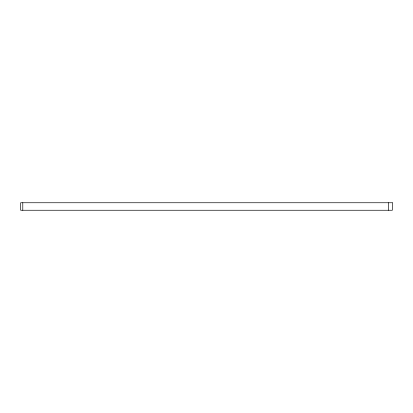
<?xml version="1.0" encoding="UTF-8"?>
<svg xmlns="http://www.w3.org/2000/svg" width="413" height="413" viewBox="0 0 413 413"><rect width="100%" height="100%" fill="white"/><g stroke="black" fill="none" stroke-linecap="round" stroke-linejoin="round"><path stroke-width="0.62" d="M388.618 202.747L388.618 210.253M22.787 202.747L22.787 210.253M392.345 202.747L20.655 202.747L20.65 210.253L392.345 210.253L392.35 202.747"/></g></svg>
